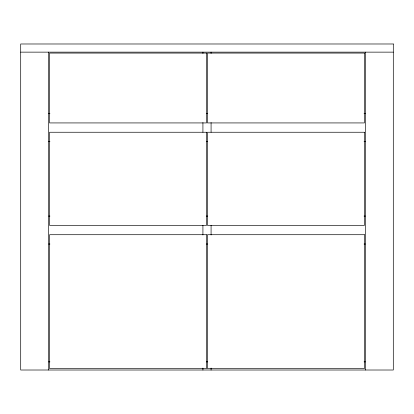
<?xml version="1.0" encoding="UTF-8"?>
<svg xmlns="http://www.w3.org/2000/svg" width="414" height="414" viewBox="0 0 414 414"><rect width="100%" height="100%" fill="white"/><g stroke="black" fill="none" stroke-linecap="round" stroke-linejoin="round"><path stroke-width="0.62" d="M20.7 52.138L393.3 52.138M48.645 113.617L49.939 113.617M206.353 113.617L207.647 113.617M364.061 113.617L365.355 113.617M48.645 141.562L49.939 141.562M206.353 141.562L207.647 141.562M364.061 141.562L365.355 141.562M48.645 216.082L49.939 216.082M206.353 216.082L207.647 216.082M364.061 216.082L365.355 216.082M48.645 244.027L49.939 244.027M206.353 244.027L207.647 244.027M364.061 244.027L365.355 244.027M48.645 361.862L49.939 361.862M206.353 361.862L207.647 361.862M364.061 361.862L365.355 361.862M365.355 52.138L365.355 370.012M211.078 52.138L211.078 53.432M211.078 122.56L211.078 132.252M211.078 225.288L211.078 234.981M211.078 368.072L211.078 370.012M202.922 52.138L202.922 53.432M202.922 122.56L202.922 132.252M202.922 225.288L202.922 234.981M202.922 368.072L202.922 370.012M48.645 52.138L48.645 370.012M393.3 43.987L20.7 43.987L20.7 370.012L393.3 370.012L393.3 43.987M206.534 53.07L49.576 53.07L49.576 122.932L206.534 122.932L206.534 53.07M364.423 53.07L207.466 53.07L207.466 122.932L364.423 122.932L364.423 53.07M206.534 132.247L49.576 132.247L49.576 225.397L206.534 225.397L206.534 132.247M364.423 132.247L207.466 132.247L207.466 225.397L364.423 225.397L364.423 132.247M206.534 234.712L49.576 234.712L49.576 368.615L206.534 368.615L206.534 234.712M364.423 234.712L207.466 234.712L207.466 368.615L364.423 368.615L364.423 234.712"/></g></svg>
